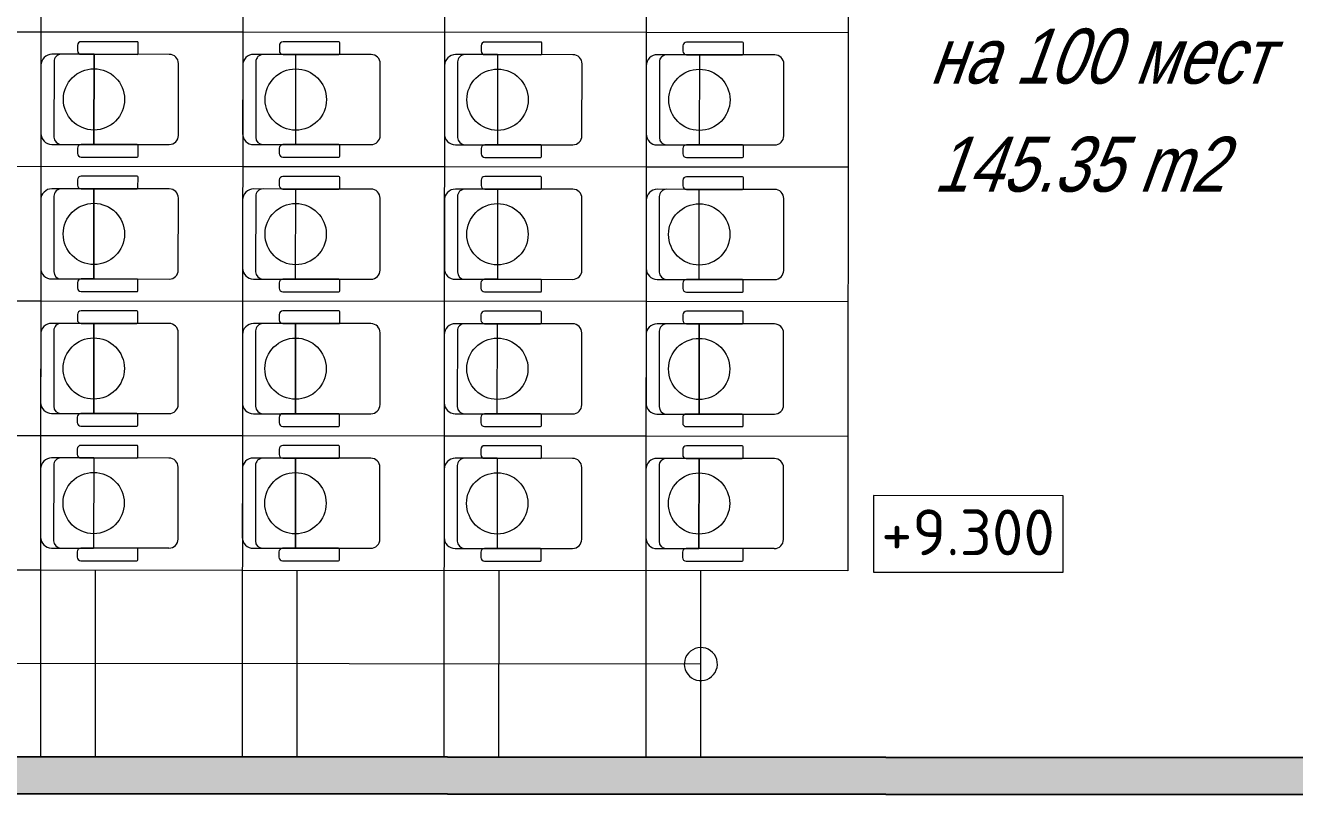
# Model space of a CAD drawing. Header units: millimetres. Extents: x 1949 to 134543, y 1145 to 48705.
# Drawn here: x 126377 to 129837, y 38351 to 40447 of the extents above; entities that cross this region are included whole.
import ezdxf

# ---------------------------------------------------------------- set-up
doc = ezdxf.new("R2010")
doc.units = ezdxf.units.MM
doc.linetypes.add('LTYPE_5', pattern=[1100, 800, -100, 100, -100])
for name, color, linetype, lineweight, true_color in [('STANDARD', 18, 'Continuous', 25, 0x000000), ('Горизонтали--LBL', 52, 'Continuous', 5, 0xb3b300), ('Общий01', 18, 'Continuous', 13, 0x000000), ('Общий03', 18, 'Continuous', 25, 0x000000), ('Стена', 18, 'Continuous', 50, 0x000000)]:
    doc.layers.add(name, color=color, linetype=linetype, lineweight=lineweight, true_color=true_color)
doc.layers.add('Оси', color=30, linetype='LTYPE_5', lineweight=9)
doc.styles.add('ARIAL', font='arial.ttf')
doc.styles.add('ARIALUNICODEMS', font='ARIALUNI.ttf')
doc.styles.add('ISOCPEUR', font='isocpeur.ttf')

msp = doc.modelspace()

# ---------------------------------------------------------------- hatches: boundary and pattern name
at = {"layer": 'Стена', "linetype": 'Continuous', "lineweight": 5}
msp.add_hatch(color=252, dxfattribs=at).paths.add_polyline_path([(130183.4, 38451.3), (126333.4, 38454.4), (126333.4, 38354.4), (130183.4, 38351.3)])

# ---------------------------------------------------------------- linework, layer by layer
at = {"layer": 'STANDARD', "color": 252, "linetype": 'Continuous', "lineweight": 5}
for centre in [(126564.4, 40245.9), (127114.4, 40245.4), (127664.4, 40245), (128214.4, 40244.6), (126564.1, 39879.2), (127114.1, 39878.8), (127664.1, 39878.3), (128214.1, 39877.9), (126563.8, 39512.5), (127113.8, 39512.1), (127663.8, 39511.7), (128213.8, 39511.2), (126563.5, 39145.9), (127113.5, 39145.4), (127663.5, 39145), (128213.5, 39144.6)]:
    msp.add_circle(centre, 83.5, dxfattribs=at)
at = {"layer": 'Горизонтали--LBL', "color": 252, "linetype": 'Continuous', "lineweight": 5}
for p, q in [((126519.7, 40393.1), (126519.7, 40378.7)), ((126682.2, 40403), (126529.7, 40403.1)), ((126564.5, 40403.1), (126529.7, 40403.1)), ((126682.2, 40403), (126529.7, 40403.1)), ((126684.6, 40371.1), (126684.7, 40400.5)), ((127069.7, 40392.7), (127069.7, 40378.3)), ((127232.2, 40402.5), (127079.7, 40402.6)), ((127114.5, 40402.6), (127079.7, 40402.6)), ((127232.2, 40402.5), (127079.7, 40402.6)), ((127234.6, 40370.7), (127234.7, 40400)), ((127619.7, 40392.2), (127619.7, 40377.8)), ((127782.2, 40402.1), (127629.7, 40402.2)), ((127664.5, 40402.2), (127629.7, 40402.2)), ((127782.2, 40402.1), (127629.7, 40402.2)), ((127784.6, 40370.2), (127784.7, 40399.6)), ((128169.7, 40391.8), (128169.7, 40377.4)), ((128332.2, 40401.7), (128179.7, 40401.8)), ((128214.5, 40401.8), (128179.7, 40401.8)), ((128332.2, 40401.7), (128179.7, 40401.8)), ((128334.6, 40369.8), (128334.7, 40399.2)), ((126419.7, 40338.8), (126419.5, 40153.2)), ((126564.5, 40368.7), (126449.7, 40368.8)), ((126455.5, 40348.8), (126455.3, 40143.1)), ((126529.7, 40368.7), (126682.1, 40368.6)), ((126564.5, 40368.7), (126564.3, 40123.1)), ((126564.3, 40123.1), (126564.5, 40368.7)), ((126769.7, 40368.5), (126564.5, 40368.7)), ((126794.5, 40147.9), (126794.7, 40343.5)), ((126969.7, 40338.4), (126969.5, 40152.7)), ((127114.5, 40368.2), (126999.7, 40368.3)), ((127005.5, 40348.3), (127005.3, 40142.7)), ((127079.7, 40368.3), (127232.1, 40368.2)), ((127114.3, 40122.6), (127114.5, 40368.2)), ((127319.7, 40368.1), (127114.5, 40368.2)), ((127344.5, 40147.4), (127344.7, 40343.1)), ((127519.7, 40337.9), (127519.5, 40152.3)), ((127664.5, 40367.8), (127549.7, 40367.9)), ((127555.5, 40347.9), (127555.3, 40142.3)), ((127629.7, 40367.8), (127782.1, 40367.7)), ((127664.5, 40367.8), (127664.3, 40122.2)), ((127869.7, 40367.6), (127664.5, 40367.8)), ((127894.5, 40147), (127894.7, 40342.6)), ((128069.7, 40337.5), (128069.5, 40151.9)), ((128214.5, 40367.4), (128099.7, 40367.5)), ((128105.5, 40347.5), (128105.3, 40141.8)), ((128179.7, 40367.4), (128332.1, 40367.3)), ((128214.5, 40367.4), (128214.3, 40121.8)), ((128419.7, 40367.2), (128214.5, 40367.4)), ((128444.5, 40146.6), (128444.7, 40342.2)), ((126449.5, 40123.1), (126564.3, 40123.1)), ((126519.5, 40113.1), (126519.5, 40098.7)), ((126564.3, 40123.1), (126529.5, 40123.1)), ((126681.9, 40123), (126529.5, 40123.1)), ((126564.3, 40123.1), (126769.5, 40122.9)), ((126684.4, 40091.1), (126684.4, 40120.5)), ((126999.5, 40122.7), (127114.3, 40122.6)), ((127069.5, 40112.7), (127069.5, 40098.3)), ((127114.3, 40122.6), (127079.5, 40122.6)), ((127231.9, 40122.5), (127079.5, 40122.6)), ((127114.3, 40122.6), (127319.5, 40122.5)), ((127234.4, 40090.7), (127234.4, 40120)), ((127549.5, 40122.3), (127664.3, 40122.2)), ((127619.5, 40112.2), (127619.5, 40097.8)), ((127664.3, 40122.2), (127629.5, 40122.2)), ((127781.9, 40122.1), (127629.5, 40122.2)), ((127664.3, 40122.2), (127869.5, 40122)), ((127784.4, 40090.2), (127784.4, 40119.6)), ((128099.5, 40121.8), (128214.3, 40121.8)), ((128169.5, 40111.8), (128169.5, 40097.4)), ((128331.9, 40121.7), (128179.5, 40121.8)), ((128214.3, 40121.8), (128179.5, 40121.8)), ((128214.3, 40121.8), (128419.5, 40121.6)), ((128334.4, 40089.8), (128334.4, 40119.2)), ((126529.5, 40088.7), (126681.9, 40088.6)), ((127079.5, 40088.3), (127231.9, 40088.2)), ((127629.5, 40087.8), (127781.9, 40087.7)), ((128179.5, 40087.4), (128331.9, 40087.3)), ((126519.4, 40026.4), (126519.4, 40012)), ((126681.9, 40036.3), (126529.5, 40036.4)), ((126564.2, 40036.4), (126529.5, 40036.4)), ((126681.9, 40036.3), (126529.5, 40036.4)), ((126684.3, 40004.4), (126684.4, 40033.8)), ((127069.4, 40026), (127069.4, 40011.6)), ((127231.9, 40035.9), (127079.5, 40036)), ((127114.2, 40036), (127079.5, 40036)), ((127231.9, 40035.9), (127079.5, 40036)), ((127234.3, 40004), (127234.4, 40033.4)), ((127619.4, 40025.6), (127619.4, 40011.2)), ((127781.9, 40035.4), (127629.5, 40035.5)), ((127664.2, 40035.5), (127629.5, 40035.5)), ((127781.9, 40035.4), (127629.5, 40035.5)), ((127784.3, 40003.6), (127784.4, 40032.9)), ((128169.4, 40025.1), (128169.4, 40010.7)), ((128331.9, 40035), (128179.5, 40035.1)), ((128214.2, 40035.1), (128179.5, 40035.1)), ((128331.9, 40035), (128179.5, 40035.1)), ((128334.3, 40003.1), (128334.4, 40032.5)), ((126564.2, 40002), (126449.4, 40002.1)), ((126529.4, 40002), (126681.8, 40001.9)), ((126564.2, 40002), (126564, 39756.4)), ((126564, 39756.4), (126564.2, 40002)), ((126769.4, 40001.9), (126564.2, 40002)), ((127114.2, 40001.6), (126999.4, 40001.7)), ((127079.4, 40001.6), (127231.8, 40001.5)), ((127114, 39756), (127114.2, 40001.6)), ((127319.4, 40001.4), (127114.2, 40001.6)), ((127664.2, 40001.1), (127549.4, 40001.2)), ((127629.4, 40001.2), (127781.8, 40001.1)), ((127664.2, 40001.1), (127664, 39755.5)), ((127869.4, 40001), (127664.2, 40001.1)), ((128214.2, 40000.7), (128099.4, 40000.8)), ((128179.4, 40000.7), (128331.8, 40000.6)), ((128214, 39755.1), (128214.2, 40000.7)), ((128419.4, 40000.5), (128214.2, 40000.7)), ((126419.4, 39972.1), (126419.3, 39786.5)), ((126455.2, 39982.1), (126455, 39776.5)), ((126794.3, 39781.2), (126794.4, 39976.8)), ((126969.4, 39971.7), (126969.3, 39786.1)), ((127005.2, 39981.7), (127005, 39776)), ((127344.3, 39780.8), (127344.4, 39976.4)), ((127519.4, 39971.3), (127519.3, 39785.6)), ((127555.2, 39981.2), (127555, 39775.6)), ((127894.3, 39780.3), (127894.4, 39976)), ((128069.4, 39970.8), (128069.3, 39785.2)), ((128105.2, 39980.8), (128105, 39775.2)), ((128444.3, 39779.9), (128444.4, 39975.5)), ((126449.2, 39756.5), (126564, 39756.4)), ((126681.6, 39756.3), (126529.2, 39756.4)), ((126564, 39756.4), (126529.2, 39756.4)), ((126564, 39756.4), (126769.2, 39756.2)), ((126684.1, 39724.4), (126684.1, 39753.8)), ((126999.2, 39756), (127114, 39756)), ((127231.6, 39755.9), (127079.2, 39756)), ((127114, 39756), (127079.2, 39756)), ((127114, 39756), (127319.2, 39755.8)), ((127234.1, 39724), (127234.1, 39753.4)), ((127549.2, 39755.6), (127664, 39755.5)), ((127781.6, 39755.4), (127629.2, 39755.5)), ((127664, 39755.5), (127629.2, 39755.5)), ((127664, 39755.5), (127869.2, 39755.4)), ((127784.1, 39723.6), (127784.1, 39752.9)), ((128099.2, 39755.2), (128214, 39755.1)), ((128331.6, 39755), (128179.2, 39755.1)), ((128214, 39755.1), (128179.2, 39755.1)), ((128214, 39755.1), (128419.2, 39754.9)), ((128334.1, 39723.1), (128334.1, 39752.5)), ((126519.2, 39746.4), (126519.2, 39732.1)), ((126529.2, 39722), (126681.6, 39721.9)), ((127069.2, 39746), (127069.2, 39731.6)), ((127079.2, 39721.6), (127231.6, 39721.5)), ((127619.2, 39745.6), (127619.2, 39731.2)), ((127629.2, 39721.2), (127781.6, 39721.1)), ((128169.2, 39745.1), (128169.2, 39730.7)), ((128179.2, 39720.7), (128331.6, 39720.6)), ((126519.2, 39659.8), (126519.1, 39645.4)), ((126681.6, 39669.6), (126529.2, 39669.8)), ((126564, 39669.7), (126529.2, 39669.8)), ((126681.6, 39669.6), (126529.2, 39669.8)), ((126684.1, 39637.8), (126684.1, 39667.1)), ((127069.2, 39659.3), (127069.1, 39644.9)), ((127231.6, 39669.2), (127079.2, 39669.3)), ((127114, 39669.3), (127079.2, 39669.3)), ((127231.6, 39669.2), (127079.2, 39669.3)), ((127234.1, 39637.3), (127234.1, 39666.7)), ((127619.2, 39658.9), (127619.1, 39644.5)), ((127781.6, 39668.8), (127629.2, 39668.9)), ((127664, 39668.9), (127629.2, 39668.9)), ((127781.6, 39668.8), (127629.2, 39668.9)), ((127784.1, 39636.9), (127784.1, 39666.3)), ((128169.2, 39658.5), (128169.1, 39644.1)), ((128331.6, 39668.3), (128179.2, 39668.4)), ((128214, 39668.4), (128179.2, 39668.4)), ((128331.6, 39668.3), (128179.2, 39668.4)), ((128334.1, 39636.4), (128334.1, 39665.8)), ((126563.9, 39635.3), (126449.1, 39635.4)), ((126454.9, 39615.4), (126454.7, 39409.8)), ((126529.1, 39635.4), (126681.6, 39635.3)), ((126563.9, 39635.3), (126563.7, 39389.7)), ((126563.7, 39389.7), (126563.9, 39635.3)), ((126769.1, 39635.2), (126563.9, 39635.3)), ((126794, 39414.5), (126794.1, 39610.2)), ((127113.9, 39634.9), (126999.1, 39635)), ((127004.9, 39615), (127004.7, 39409.4)), ((127079.1, 39634.9), (127231.6, 39634.8)), ((127113.9, 39634.9), (127113.7, 39389.3)), ((127113.7, 39389.3), (127113.9, 39634.9)), ((127319.1, 39634.8), (127113.9, 39634.9)), ((127344, 39414.1), (127344.1, 39609.7)), ((127663.9, 39634.5), (127549.1, 39634.6)), ((127554.9, 39614.6), (127554.7, 39408.9)), ((127629.1, 39634.5), (127781.6, 39634.4)), ((127663.7, 39388.9), (127663.9, 39634.5)), ((127869.1, 39634.3), (127663.9, 39634.5)), ((128419.1, 39633.9), (128099.1, 39634.1)), ((128104.9, 39614.1), (128104.7, 39408.5)), ((128179.1, 39634.1), (128331.6, 39634)), ((128213.9, 39634), (128213.7, 39388.4)), ((128213.7, 39388.4), (128213.9, 39634)), ((126419.1, 39605.5), (126419, 39419.8)), ((126969.1, 39605), (126969, 39419.4)), ((127519.1, 39604.6), (127519, 39419)), ((127894, 39413.7), (127894.1, 39609.3)), ((128069.1, 39604.2), (128069, 39418.5)), ((128444, 39413.2), (128444.1, 39608.9)), ((126448.9, 39389.8), (126563.7, 39389.7)), ((126518.9, 39379.8), (126518.9, 39365.4)), ((126681.4, 39389.6), (126528.9, 39389.8)), ((126563.7, 39389.7), (126528.9, 39389.8)), ((126563.7, 39389.7), (126768.9, 39389.6)), ((126683.8, 39357.8), (126683.9, 39387.1)), ((126998.9, 39389.4), (127113.7, 39389.3)), ((127068.9, 39379.3), (127068.9, 39364.9)), ((127231.4, 39389.2), (127078.9, 39389.3)), ((127113.7, 39389.3), (127078.9, 39389.3)), ((127113.7, 39389.3), (127318.9, 39389.1)), ((127233.8, 39357.3), (127233.9, 39386.7)), ((127548.9, 39388.9), (127663.7, 39388.9)), ((127618.9, 39378.9), (127618.9, 39364.5)), ((127663.7, 39388.9), (127628.9, 39388.9)), ((127781.4, 39388.8), (127628.9, 39388.9)), ((127663.7, 39388.9), (127868.9, 39388.7)), ((127783.8, 39356.9), (127783.9, 39386.3)), ((128098.9, 39388.5), (128213.7, 39388.4)), ((128168.9, 39378.5), (128168.9, 39364.1)), ((128331.4, 39388.3), (128178.9, 39388.4)), ((128213.7, 39388.4), (128178.9, 39388.4)), ((128213.7, 39388.4), (128418.9, 39388.3)), ((128333.8, 39356.4), (128333.9, 39385.8)), ((126528.9, 39355.4), (126681.3, 39355.3)), ((127078.9, 39354.9), (127231.3, 39354.8)), ((127628.9, 39354.5), (127781.3, 39354.4)), ((128178.9, 39354.1), (128331.3, 39354)), ((126681.3, 39303), (126528.9, 39303.1)), ((126563.7, 39303.1), (126528.9, 39303.1)), ((126681.3, 39303), (126528.9, 39303.1)), ((126683.8, 39271.1), (126683.8, 39300.5)), ((127231.3, 39302.5), (127078.9, 39302.6)), ((127113.7, 39302.6), (127078.9, 39302.6)), ((127231.3, 39302.5), (127078.9, 39302.6)), ((127233.8, 39270.7), (127233.8, 39300)), ((127781.3, 39302.1), (127628.9, 39302.2)), ((127663.7, 39302.2), (127628.9, 39302.2)), ((127781.3, 39302.1), (127628.9, 39302.2)), ((127783.8, 39270.2), (127783.8, 39299.6)), ((128331.3, 39301.7), (128178.9, 39301.8)), ((128213.7, 39301.8), (128178.9, 39301.8)), ((128331.3, 39301.7), (128178.9, 39301.8)), ((128333.8, 39269.8), (128333.8, 39299.2)), ((126563.6, 39268.7), (126448.8, 39268.8)), ((126518.9, 39293.1), (126518.9, 39278.7)), ((126528.8, 39268.7), (126681.3, 39268.6)), ((126563.6, 39268.7), (126563.4, 39023.1)), ((126768.8, 39268.5), (126563.6, 39268.7)), ((127113.6, 39268.2), (126998.8, 39268.3)), ((127068.9, 39292.7), (127068.9, 39278.3)), ((127078.8, 39268.3), (127231.3, 39268.2)), ((127113.6, 39268.2), (127113.4, 39022.6)), ((127113.4, 39022.6), (127113.6, 39268.2)), ((127318.8, 39268.1), (127113.6, 39268.2)), ((127663.6, 39267.8), (127548.8, 39267.9)), ((127618.9, 39292.2), (127618.9, 39277.8)), ((127628.8, 39267.8), (127781.3, 39267.7)), ((127663.6, 39267.8), (127663.4, 39022.2)), ((127868.8, 39267.7), (127663.6, 39267.8)), ((128213.6, 39267.4), (128098.8, 39267.5)), ((128168.9, 39291.8), (128168.9, 39277.4)), ((128178.8, 39267.4), (128331.3, 39267.3)), ((128213.6, 39267.4), (128213.4, 39021.8)), ((128213.4, 39021.8), (128213.6, 39267.4)), ((128418.8, 39267.2), (128213.6, 39267.4)), ((126418.8, 39238.8), (126418.7, 39053.2)), ((126454.6, 39248.8), (126454.4, 39043.1)), ((126793.7, 39047.9), (126793.8, 39243.5)), ((126968.8, 39238.4), (126968.7, 39052.7)), ((127004.6, 39248.3), (127004.4, 39042.7)), ((127343.7, 39047.4), (127343.8, 39243.1)), ((127518.8, 39237.9), (127518.7, 39052.3)), ((127554.6, 39247.9), (127554.4, 39042.3)), ((127893.7, 39047), (127893.8, 39242.6)), ((128068.8, 39237.5), (128068.7, 39051.9)), ((128104.6, 39247.5), (128104.4, 39041.8)), ((128443.7, 39046.6), (128443.8, 39242.2)), ((126448.7, 39023.1), (126563.4, 39023.1)), ((126563.4, 39023.1), (126528.7, 39023.1)), ((126768.7, 39022.9), (126528.7, 39023.1)), ((126998.7, 39022.7), (127113.4, 39022.6)), ((127113.4, 39022.6), (127078.7, 39022.6)), ((127231.1, 39022.5), (127078.7, 39022.6)), ((127113.4, 39022.6), (127318.7, 39022.5)), ((127548.7, 39022.3), (127663.4, 39022.2)), ((127781.1, 39022.1), (127628.7, 39022.2)), ((127663.4, 39022.2), (127628.7, 39022.2)), ((127663.4, 39022.2), (127868.7, 39022)), ((128098.7, 39021.8), (128213.4, 39021.8)), ((128213.4, 39021.8), (128178.7, 39021.8)), ((128418.7, 39021.6), (128178.7, 39021.8)), ((126518.6, 39013.1), (126518.6, 38998.7)), ((126528.6, 38988.7), (126681, 38988.6)), ((126683.5, 38991.1), (126683.6, 39020.5)), ((127068.6, 39012.7), (127068.6, 38998.3)), ((127078.6, 38988.3), (127231, 38988.2)), ((127233.5, 38990.7), (127233.6, 39020)), ((127618.6, 39012.2), (127618.6, 38997.8)), ((127628.6, 38987.8), (127781, 38987.7)), ((127783.5, 38990.2), (127783.6, 39019.6)), ((128168.6, 39011.8), (128168.6, 38997.4)), ((128178.6, 38987.4), (128331, 38987.3)), ((128333.5, 38989.8), (128333.6, 39019.2))]:
    msp.add_line(p, q, dxfattribs=at)
for centre, radius, start, end in [((126529.7, 40393.1), 10, 89.9547, 179.9547), ((126529.7, 40378.7), 10, 179.9547, 269.9547), ((126682.1, 40371.1), 2.5, 269.9547, 359.9547), ((126682.2, 40400.5), 2.5, 359.9547, 89.9547), ((127079.7, 40392.6), 10, 89.9547, 179.9547), ((127079.7, 40378.3), 10, 179.9547, 269.9547), ((127232.1, 40370.7), 2.5, 269.9547, 359.9547), ((127232.2, 40400), 2.5, 359.9547, 89.9547), ((127629.7, 40392.2), 10, 89.9547, 179.9547), ((127629.7, 40377.8), 10, 179.9547, 269.9547), ((127782.2, 40399.6), 2.5, 359.9547, 89.9547), ((128179.7, 40391.8), 10, 89.9547, 179.9547), ((128179.7, 40377.4), 10, 179.9547, 269.9547), ((128332.2, 40399.2), 2.5, 359.9547, 89.9547), ((126449.7, 40338.8), 30, 89.9547, 179.9547), ((126475.5, 40348.8), 20, 89.9547, 179.9547), ((126769.7, 40343.5), 25, 359.9547, 89.9547), ((126999.7, 40338.3), 30, 89.9547, 179.9547), ((127025.5, 40348.3), 20, 89.9547, 179.9547), ((127319.7, 40343.1), 25, 359.9547, 89.9547), ((127549.7, 40337.9), 30, 89.9547, 179.9547), ((127575.5, 40347.9), 20, 89.9547, 179.9547), ((127782.1, 40370.2), 2.5, 269.9547, 359.9547), ((127869.7, 40342.6), 25, 359.9547, 89.9547), ((128099.7, 40337.5), 30, 89.9547, 179.9547), ((128125.5, 40347.4), 20, 89.9547, 179.9547), ((128332.1, 40369.8), 2.5, 269.9547, 359.9547), ((128419.7, 40342.2), 25, 359.9547, 89.9547), ((126449.5, 40153.1), 30, 179.9547, 269.9547), ((126475.3, 40143.1), 20, 179.9547, 269.9547), ((126769.5, 40147.9), 25, 269.9547, 359.9547), ((126999.5, 40152.7), 30, 179.9547, 269.9547), ((127025.3, 40142.7), 20, 179.9547, 269.9547), ((127319.5, 40147.5), 25, 269.9547, 359.9547), ((127549.5, 40152.3), 30, 179.9547, 269.9547), ((127575.3, 40142.3), 20, 179.9547, 269.9547), ((127869.5, 40147), 25, 269.9547, 359.9547), ((128099.5, 40151.8), 30, 179.9547, 269.9547), ((128125.3, 40141.8), 20, 179.9547, 269.9547), ((128419.5, 40146.6), 25, 269.9547, 359.9547), ((126529.5, 40113.1), 10, 89.9547, 179.9547), ((126529.5, 40098.7), 10, 179.9547, 269.9547), ((126681.9, 40120.5), 2.5, 359.9547, 89.9547), ((127079.5, 40112.6), 10, 89.9547, 179.9547), ((127079.5, 40098.3), 10, 179.9547, 269.9547), ((127231.9, 40120), 2.5, 359.9547, 89.9547), ((127629.5, 40112.2), 10, 89.9547, 179.9547), ((127629.5, 40097.8), 10, 179.9547, 269.9547), ((127781.9, 40119.6), 2.5, 359.9547, 89.9547), ((128179.5, 40111.8), 10, 89.9547, 179.9547), ((128179.5, 40097.4), 10, 179.9547, 269.9547), ((128331.9, 40119.2), 2.5, 359.9547, 89.9547), ((126681.9, 40091.1), 2.5, 269.9547, 359.9547), ((127231.9, 40090.7), 2.5, 269.9547, 359.9547), ((127781.9, 40090.2), 2.5, 269.9547, 359.9547), ((128331.9, 40089.8), 2.5, 269.9547, 359.9547), ((126529.4, 40026.4), 10, 89.9547, 179.9547), ((126681.9, 40033.8), 2.5, 359.9547, 89.9547), ((127079.4, 40026), 10, 89.9547, 179.9547), ((127231.9, 40033.4), 2.5, 359.9547, 89.9547), ((127629.4, 40025.5), 10, 89.9547, 179.9547), ((127781.9, 40032.9), 2.5, 359.9547, 89.9547), ((128179.4, 40025.1), 10, 89.9547, 179.9547), ((128331.9, 40032.5), 2.5, 359.9547, 89.9547), ((126449.4, 39972.1), 30, 89.9547, 179.9547), ((126475.2, 39982.1), 20, 89.9547, 179.9547), ((126529.4, 40012), 10, 179.9547, 269.9547), ((126681.8, 40004.4), 2.5, 269.9547, 359.9547), ((126769.4, 39976.9), 25, 359.9547, 89.9547), ((126999.4, 39971.7), 30, 89.9547, 179.9547), ((127025.2, 39981.7), 20, 89.9547, 179.9547), ((127079.4, 40011.6), 10, 179.9547, 269.9547), ((127231.8, 40004), 2.5, 269.9547, 359.9547), ((127231.8, 40004), 2.5, 269.9547, 359.9547), ((127319.4, 39976.4), 25, 359.9547, 89.9547), ((127549.4, 39971.2), 30, 89.9547, 179.9547), ((127575.2, 39981.2), 20, 89.9547, 179.9547), ((127629.4, 40011.2), 10, 179.9547, 269.9547), ((127781.8, 40003.6), 2.5, 269.9547, 359.9547), ((127869.4, 39976), 25, 359.9547, 89.9547), ((128099.4, 39970.8), 30, 89.9547, 179.9547), ((128125.2, 39980.8), 20, 89.9547, 179.9547), ((128179.4, 40010.7), 10, 179.9547, 269.9547), ((128331.8, 40003.1), 2.5, 269.9547, 359.9547), ((128419.4, 39975.5), 25, 359.9547, 89.9547), ((126449.3, 39786.5), 30, 179.9547, 269.9547), ((126999.3, 39786), 30, 179.9547, 269.9547), ((127549.3, 39785.6), 30, 179.9547, 269.9547), ((128099.3, 39785.2), 30, 179.9547, 269.9547), ((126475, 39776.5), 20, 179.9547, 269.9547), ((126529.2, 39746.4), 10, 89.9547, 179.9547), ((126681.6, 39753.8), 2.5, 359.9547, 89.9547), ((126769.3, 39781.2), 25, 269.9547, 359.9547), ((127025, 39776), 20, 179.9547, 269.9547), ((127079.2, 39746), 10, 89.9547, 179.9547), ((127231.6, 39753.4), 2.5, 359.9547, 89.9547), ((127319.3, 39780.8), 25, 269.9547, 359.9547), ((127575, 39775.6), 20, 179.9547, 269.9547), ((127629.2, 39745.5), 10, 89.9547, 179.9547), ((127781.6, 39752.9), 2.5, 359.9547, 89.9547), ((127869.3, 39780.4), 25, 269.9547, 359.9547), ((128125, 39775.2), 20, 179.9547, 269.9547), ((128179.2, 39745.1), 10, 89.9547, 179.9547), ((128331.6, 39752.5), 2.5, 359.9547, 89.9547), ((128419.3, 39779.9), 25, 269.9547, 359.9547), ((126529.2, 39732), 10, 179.9547, 269.9547), ((126681.6, 39724.4), 2.5, 269.9547, 359.9547), ((127079.2, 39731.6), 10, 179.9547, 269.9547), ((127231.6, 39724), 2.5, 269.9547, 359.9547), ((127629.2, 39731.2), 10, 179.9547, 269.9547), ((127781.6, 39723.6), 2.5, 269.9547, 359.9547), ((128179.2, 39730.7), 10, 179.9547, 269.9547), ((128331.6, 39723.1), 2.5, 269.9547, 359.9547), ((126529.1, 39645.4), 10, 179.9547, 269.9547), ((126529.2, 39659.8), 10, 89.9547, 179.9547), ((126681.6, 39667.1), 2.5, 359.9547, 89.9547), ((127079.1, 39644.9), 10, 179.9547, 269.9547), ((127079.2, 39659.3), 10, 89.9547, 179.9547), ((127231.6, 39666.7), 2.5, 359.9547, 89.9547), ((127629.1, 39644.5), 10, 179.9547, 269.9547), ((127629.2, 39658.9), 10, 89.9547, 179.9547), ((127781.6, 39666.3), 2.5, 359.9547, 89.9547), ((128179.1, 39644.1), 10, 179.9547, 269.9547), ((128179.2, 39658.4), 10, 89.9547, 179.9547), ((128331.6, 39665.8), 2.5, 359.9547, 89.9547), ((126449.1, 39605.4), 30, 89.9547, 179.9547), ((126474.9, 39615.4), 20, 89.9547, 179.9547), ((126681.6, 39637.8), 2.5, 269.9547, 359.9547), ((126769.1, 39610.2), 25, 359.9547, 89.9547), ((126999.1, 39605), 30, 89.9547, 179.9547), ((127024.9, 39615), 20, 89.9547, 179.9547), ((127231.6, 39637.3), 2.5, 269.9547, 359.9547), ((127319.1, 39609.8), 25, 359.9547, 89.9547), ((127549.1, 39604.6), 30, 89.9547, 179.9547), ((127574.9, 39614.5), 20, 89.9547, 179.9547), ((127781.6, 39636.9), 2.5, 269.9547, 359.9547), ((127869.1, 39609.3), 25, 359.9547, 89.9547), ((128099.1, 39604.1), 30, 89.9547, 179.9547), ((128124.9, 39614.1), 20, 89.9547, 179.9547), ((128331.6, 39636.5), 2.5, 269.9547, 359.9547), ((128419.1, 39608.9), 25, 359.9547, 89.9547), ((126449, 39419.8), 30, 179.9547, 269.9547), ((126474.7, 39409.8), 20, 179.9547, 269.9547), ((126769, 39414.6), 25, 269.9547, 359.9547), ((126999, 39419.4), 30, 179.9547, 269.9547), ((127024.7, 39409.4), 20, 179.9547, 269.9547), ((127319, 39414.1), 25, 269.9547, 359.9547), ((127549, 39418.9), 30, 179.9547, 269.9547), ((127574.7, 39408.9), 20, 179.9547, 269.9547), ((127869, 39413.7), 25, 269.9547, 359.9547), ((128099, 39418.5), 30, 179.9547, 269.9547), ((128124.7, 39408.5), 20, 179.9547, 269.9547), ((128419, 39413.3), 25, 269.9547, 359.9547), ((126528.9, 39379.8), 10, 89.9547, 179.9547), ((126681.4, 39387.1), 2.5, 359.9547, 89.9547), ((127078.9, 39379.3), 10, 89.9547, 179.9547), ((127231.4, 39386.7), 2.5, 359.9547, 89.9547), ((127628.9, 39378.9), 10, 89.9547, 179.9547), ((127781.4, 39386.3), 2.5, 359.9547, 89.9547), ((128178.9, 39378.4), 10, 89.9547, 179.9547), ((128331.4, 39385.8), 2.5, 359.9547, 89.9547), ((126528.9, 39365.4), 10, 179.9547, 269.9547), ((126681.3, 39357.8), 2.5, 269.9547, 359.9547), ((127078.9, 39364.9), 10, 179.9547, 269.9547), ((127231.3, 39357.3), 2.5, 269.9547, 359.9547), ((127628.9, 39364.5), 10, 179.9547, 269.9547), ((127781.3, 39356.9), 2.5, 269.9547, 359.9547), ((128178.9, 39364.1), 10, 179.9547, 269.9547), ((128331.3, 39356.5), 2.5, 269.9547, 359.9547), ((126528.9, 39293.1), 10, 89.9547, 179.9547), ((126681.3, 39300.5), 2.5, 359.9547, 89.9547), ((127078.9, 39292.6), 10, 89.9547, 179.9547), ((127231.3, 39300), 2.5, 359.9547, 89.9547), ((127628.9, 39292.2), 10, 89.9547, 179.9547), ((127781.3, 39299.6), 2.5, 359.9547, 89.9547), ((128178.9, 39291.8), 10, 89.9547, 179.9547), ((128331.3, 39299.2), 2.5, 359.9547, 89.9547), ((126448.8, 39238.8), 30, 89.9547, 179.9547), ((126474.6, 39248.8), 20, 89.9547, 179.9547), ((126528.9, 39278.7), 10, 179.9547, 269.9547), ((126681.3, 39271.1), 2.5, 269.9547, 359.9547), ((126768.8, 39243.5), 25, 359.9547, 89.9547), ((126998.8, 39238.3), 30, 89.9547, 179.9547), ((127024.6, 39248.3), 20, 89.9547, 179.9547), ((127078.9, 39278.3), 10, 179.9547, 269.9547), ((127231.3, 39270.7), 2.5, 269.9547, 359.9547), ((127318.8, 39243.1), 25, 359.9547, 89.9547), ((127548.8, 39237.9), 30, 89.9547, 179.9547), ((127574.6, 39247.9), 20, 89.9547, 179.9547), ((127628.9, 39277.8), 10, 179.9547, 269.9547), ((127781.3, 39270.2), 2.5, 269.9547, 359.9547), ((127868.8, 39242.7), 25, 359.9547, 89.9547), ((128098.8, 39237.5), 30, 89.9547, 179.9547), ((128124.6, 39247.4), 20, 89.9547, 179.9547), ((128178.9, 39277.4), 10, 179.9547, 269.9547), ((128331.3, 39269.8), 2.5, 269.9547, 359.9547), ((128418.8, 39242.2), 25, 359.9547, 89.9547), ((126448.7, 39053.1), 30, 179.9547, 269.9547), ((126474.4, 39043.1), 20, 179.9547, 269.9547), ((126528.6, 39013.1), 10, 89.9547, 179.9547), ((126681.1, 39020.5), 2.5, 359.9547, 89.9547), ((126768.7, 39047.9), 25, 269.9547, 359.9547), ((126998.7, 39052.7), 30, 179.9547, 269.9547), ((127024.4, 39042.7), 20, 179.9547, 269.9547), ((127078.6, 39012.6), 10, 89.9547, 179.9547), ((127231.1, 39020), 2.5, 359.9547, 89.9547), ((127318.7, 39047.5), 25, 269.9547, 359.9547), ((127548.7, 39052.3), 30, 179.9547, 269.9547), ((127574.4, 39042.3), 20, 179.9547, 269.9547), ((127628.6, 39012.2), 10, 89.9547, 179.9547), ((127781.1, 39019.6), 2.5, 359.9547, 89.9547), ((127868.7, 39047), 25, 269.9547, 359.9547), ((128098.7, 39051.8), 30, 179.9547, 269.9547), ((128124.4, 39041.8), 20, 179.9547, 269.9547), ((128178.6, 39011.8), 10, 89.9547, 179.9547), ((128331.1, 39019.2), 2.5, 359.9547, 89.9547), ((128418.7, 39046.6), 25, 269.9547, 359.9547), ((126528.6, 38998.7), 10, 179.9547, 269.9547), ((126681, 38991.1), 2.5, 269.9547, 359.9547), ((127078.6, 38998.3), 10, 179.9547, 269.9547), ((127231, 38990.7), 2.5, 269.9547, 359.9547), ((127628.6, 38997.8), 10, 179.9547, 269.9547), ((127781, 38990.2), 2.5, 269.9547, 359.9547), ((128178.6, 38997.4), 10, 179.9547, 269.9547), ((128331, 38989.8), 2.5, 269.9547, 359.9547)]:
    msp.add_arc(centre, radius, start, end, dxfattribs=at)
at = {"layer": 'Общий01', "color": 252, "linetype": 'LTYPE_5', "lineweight": 5}
msp.add_line((130833.4, 38450.8), (103013.4, 38472.8), dxfattribs=at)
at = {"layer": 'Общий03', "color": 252, "linetype": 'Continuous', "lineweight": 5}
for p, q in [((126421.3, 42404.3), (126418.2, 38454.3)), ((126971.3, 42403.9), (126968.2, 38453.9)), ((127521.3, 42403.4), (127518.2, 38453.4)), ((128071.3, 42403), (128068.2, 38453)), ((128620.9, 41894.2), (128618.6, 38960.9)), ((126419.8, 40429.3), (125869.8, 40429.8)), ((126969.8, 40428.9), (126419.8, 40429.3)), ((128069.8, 40428), (126969.8, 40428.9)), ((128619.8, 40427.6), (128069.8, 40428)), ((126969.5, 40062.2), (125869.5, 40063.1)), ((127519.5, 40061.8), (126969.5, 40062.2)), ((128069.5, 40061.3), (127519.5, 40061.8)), ((128619.5, 40060.9), (128069.5, 40061.3)), ((126419.2, 39696), (125869.2, 39696.4)), ((128069.2, 39694.7), (126419.2, 39696)), ((128619.2, 39694.2), (128069.2, 39694.7)), ((126418.9, 39329.3), (125868.9, 39329.8)), ((126968.9, 39328.9), (126418.9, 39329.3)), ((127518.9, 39328.4), (126968.9, 39328.9)), ((128068.9, 39328), (127518.9, 39328.4)), ((128618.9, 39327.6), (128068.9, 39328)), ((126418.6, 38962.6), (124768.6, 38964)), ((126968.6, 38962.2), (126418.6, 38962.6)), ((126568.2, 38454.2), (126568.6, 38962.5)), ((128618.6, 38960.9), (126968.6, 38962.2)), ((127118.2, 38453.8), (127118.6, 38962.1)), ((127668.2, 38453.3), (127668.6, 38961.7)), ((128218.2, 38452.9), (128218.6, 38961.2)), ((128196.3, 38746.2), (128190.2, 38742.1)), ((128203, 38749.3), (128196.3, 38746.2)), ((128210, 38751.3), (128203, 38749.3)), ((128217.3, 38752), (128210, 38751.3)), ((128224.7, 38751.6), (128217.3, 38752)), ((128218.4, 38752.1), (128218.4, 38752.1)), ((128231.8, 38750), (128224.7, 38751.6)), ((128238.6, 38747.3), (128231.8, 38750)), ((128244.9, 38743.4), (128238.6, 38747.3)), ((128218.4, 38707.1), (122168.4, 38711.8)), ((128173.5, 38710.5), (128173.4, 38707.1)), ((128174.7, 38717.8), (128173.5, 38710.5)), ((128177, 38724.7), (128174.7, 38717.8)), ((128180.4, 38731.2), (128177, 38724.7)), ((128184.9, 38737.1), (128180.4, 38731.2)), ((128190.2, 38742.1), (128184.9, 38737.1)), ((128250.5, 38738.6), (128244.9, 38743.4)), ((128255.2, 38733), (128250.5, 38738.6)), ((128258.9, 38726.7), (128255.2, 38733)), ((128261.6, 38719.8), (128258.9, 38726.7)), ((128263.1, 38712.6), (128261.6, 38719.8)), ((128263.4, 38705.3), (128263.1, 38712.6)), ((128173.4, 38707.1), (128173.4, 38707.1)), ((128173.4, 38707.1), (128174, 38699.8)), ((128174, 38699.8), (128175.8, 38692.7)), ((128175.8, 38692.7), (128178.7, 38685.9)), ((128178.7, 38685.9), (128182.6, 38679.7)), ((128182.6, 38679.7), (128187.6, 38674.3)), ((128247.9, 38673.1), (128253, 38678.3)), ((128253, 38678.3), (128257.3, 38684.4)), ((128257.3, 38684.4), (128260.4, 38691)), ((128260.4, 38691), (128262.5, 38698)), ((128262.5, 38698), (128263.4, 38705.3)), ((128263.4, 38707), (128263.4, 38707)), ((128187.6, 38674.3), (128193.3, 38669.7)), ((128193.3, 38669.7), (128199.7, 38666.1)), ((128199.7, 38666.1), (128206.6, 38663.6)), ((128206.6, 38663.6), (128213.8, 38662.3)), ((128213.8, 38662.3), (128221.2, 38662.1)), ((128218.4, 38662.1), (128218.4, 38662.1)), ((128221.2, 38662.1), (128228.5, 38663.2)), ((128228.5, 38663.2), (128235.5, 38665.4)), ((128235.5, 38665.4), (128242, 38668.7)), ((128242, 38668.7), (128247.9, 38673.1)), ((127733.4, 38453.3), (127883.4, 38453.2))]:
    msp.add_line(p, q, dxfattribs=at)
at = {"layer": 'Оси', "color": 252, "linetype": 'Continuous', "lineweight": 5}
for p, q in [((128689.1, 39166.2), (128688.9, 38957.9)), ((129205.7, 39165.8), (128689.1, 39166.2)), ((129205.6, 38957.5), (129205.7, 39165.8)), ((128688.9, 38957.9), (129205.6, 38957.5))]:
    msp.add_line(p, q, dxfattribs=at)
at = {"layer": 'Стена', "color": 252, "linetype": 'Continuous', "lineweight": 25}
for p, q in [((130183.4, 38451.3), (126333.4, 38454.4)), ((126333.4, 38354.4), (130183.4, 38351.3))]:
    msp.add_line(p, q, dxfattribs=at)

# ---------------------------------------------------------------- texts
at = {"layer": 'Общий01', "color": 252, "linetype": 'Continuous', "lineweight": 5, "style": 'ARIALUNICODEMS', "oblique": 20, "width": 0.8}
msp.add_text('на 100 мест', height=150, rotation=359.9547, dxfattribs=at).set_placement((128840.3, 40289.1))
at = {"layer": 'Общий01', "color": 252, "linetype": 'Continuous', "lineweight": 25, "style": 'ARIAL', "oblique": 20, "width": 0.8}
msp.add_text('145.35 m2', height=150, rotation=359.9547, dxfattribs=at).set_placement((128851.2, 39994.6))
at = {"layer": 'Оси', "color": 252, "linetype": 'Continuous', "lineweight": 5, "style": 'ISOCPEUR'}
msp.add_text('+9.300', height=125, rotation=359.9547, dxfattribs=at).set_placement((128709.8, 39003.7))

doc.saveas('drawing.dxf')
